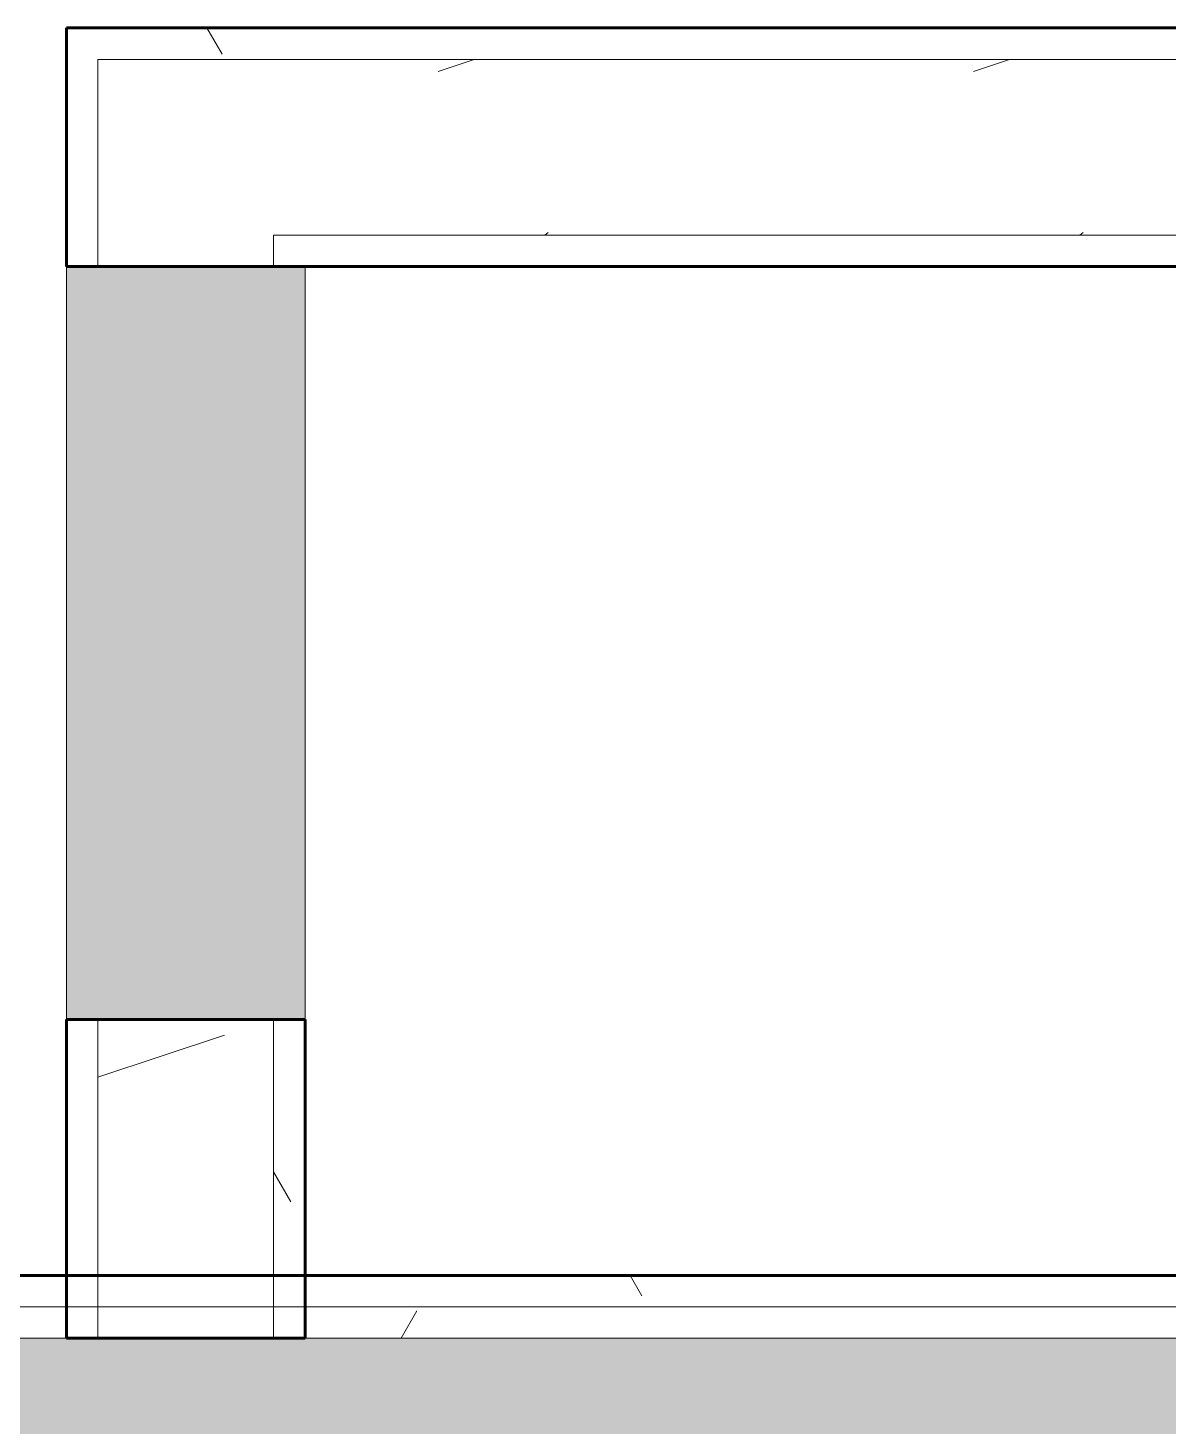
# Model space of a CAD drawing. Header units: inches. Extents: x -4169 to -1846, y 9706 to 12377.
# Drawn here: x -3524.69 to -3501.98, y 10838.19 to 10866.03 of the extents above; entities that cross this region are included whole.
import ezdxf

# ---------------------------------------------------------------- set-up
doc = ezdxf.new("R2010")
doc.units = ezdxf.units.IN
doc.header["$MEASUREMENT"] = 0
for name, color, linetype, lineweight in [('0-1', 7, 'Continuous', 5), ('A-WALL', 113, 'Continuous', 18), ('A-WALL-1', 8, 'Continuous', 5), ('A-WALL-2', 250, 'Continuous', 60), ('A-WALL-3', 10, 'Continuous', 18), ('A-WALL-PATT-1', 7, 'Continuous', 9), ('A-WALL-PATT-2', 253, 'Continuous', 9), ('A-WALL-PATT-4', 111, 'Continuous', 9), ('I-WALL-3', 2, 'Continuous', 60)]:
    doc.layers.add(name, color=color, linetype=linetype, lineweight=lineweight)
pattern_1 = [(0, (0, 0), (20.48, 5.12), [0.845, -14.515, 0.845, -14.515, -81.92]), (0, (0, 0), (20.48, 5.12), [-30.72, 0.845, -29.875, 0.845, -14.515, -35.84]), (0, (0, 0), (20.48, 5.12), [-76.8, 0.845, -9.395, 0.845, -24.755]), (120, (7.68, 2.56), (-14.67405, 15.1762003), [0.845, -14.515, 0.845, -14.515, -81.92]), (120, (7.68, 2.56), (-14.67405, 15.1762003), [-30.72, 0.845, -29.875, 0.845, -14.515, -35.84]), (120, (7.68, 2.56), (-14.67405, 15.1762003), [-76.8, 0.845, -9.395, 0.845, -24.755]), (240, (10.24, 12.8), (-5.80595, -20.2962003), [0.845, -14.515, 0.845, -14.515, -81.92]), (240, (10.24, 12.8), (-5.80595, -20.2962003), [-30.72, 0.845, -29.875, 0.845, -14.515, -35.84]), (240, (10.24, 12.8), (-5.80595, -20.2962003), [-76.8, 0.845, -9.395, 0.845, -24.755])]
pattern_2 = [(216.87, (4.265, 10.662), (31.9871619, 21.32545714), [5.331, -47.981]), (206.565, (10.662, 7.464), (-10.662476, -10.6620098), [11.921, -11.921]), (198.435, (10.662, 2.132), (-21.3244936, -10.6625869), [6.744, -26.974])]

# ---------------------------------------------------------------- blocks, each defined once
blk = doc.blocks.new('CTR - 1st Phase - Unit Layouts_rvt-1-ENLARGED RCP - 1ST FLOOR PLAN')
at = {"layer": 'A-WALL-1'}
blk.add_hatch(color=256, dxfattribs=at).paths.add_polyline_path([(-3523.924, 10846.284), (-3519.174, 10846.284), (-3519.174, 10861.284), (-3523.924, 10861.284), (-3523.924, 10852.381)], flags=0)
at = {"layer": 'A-WALL-PATT-1'}
h = blk.add_hatch(dxfattribs=at)
h.set_pattern_fill('FP_1', color=256, style=0, pattern_type=2)
h.set_pattern_definition(pattern_1)
h.paths.add_polyline_path([(-3523.924, 10865.409), (-3487.924, 10865.409), (-3487.924, 10866.034), (-3523.924, 10866.034)], flags=0)
h = blk.add_hatch(dxfattribs=at)
h.set_pattern_fill('FP_1', color=256, style=0, pattern_type=2)
h.set_pattern_definition(pattern_1)
h.paths.add_polyline_path([(-3491.788, 10861.284), (-3487.924, 10861.284), (-3487.924, 10861.909), (-3519.799, 10861.909), (-3519.799, 10861.284), (-3497.95, 10861.284)], flags=0)
h = blk.add_hatch(dxfattribs=at)
h.set_pattern_fill('FP_1', color=256, style=0, pattern_type=2)
h.set_pattern_definition(pattern_1)
h.paths.add_polyline_path([(-3519.799, 10841.189), (-3519.174, 10841.189), (-3519.174, 10846.284), (-3519.799, 10846.284), (-3519.799, 10842.327)], flags=0)
at = {"layer": 'A-WALL-PATT-2'}
h = blk.add_hatch(dxfattribs=at)
h.set_pattern_fill('FP_2', color=256, style=0, pattern_type=2)
h.set_pattern_definition(pattern_2)
h.paths.add_polyline_path([(-3497.95, 10861.909), (-3486.674, 10861.909), (-3486.674, 10865.409), (-3523.299, 10865.409), (-3523.299, 10861.909), (-3499.174, 10861.909)], flags=0)
h = blk.add_hatch(dxfattribs=at)
h.set_pattern_fill('FP_2', color=256, style=0, pattern_type=2)
h.set_pattern_definition(pattern_2)
h.paths.add_polyline_path([(-3522.609, 10841.189), (-3519.799, 10841.189), (-3519.799, 10846.284), (-3523.299, 10846.284), (-3523.299, 10841.189)], flags=0)
h.paths.add_polyline_path([(-3523.187, 10861.284), (-3519.799, 10861.284), (-3519.799, 10861.909), (-3523.299, 10861.909), (-3523.299, 10861.284)], flags=0)
at = {"layer": 'A-WALL-2'}
for p, q in [((-3523.924, 10866.034), (-3486.674, 10866.034)), ((-3523.924, 10861.284), (-3523.924, 10866.034)), ((-3486.674, 10861.284), (-3523.924, 10861.284)), ((-3523.924, 10839.939), (-3523.924, 10846.284)), ((-3523.924, 10846.284), (-3519.174, 10846.284)), ((-3519.174, 10846.284), (-3519.174, 10839.939)), ((-3519.174, 10839.939), (-3523.924, 10839.939))]:
    blk.add_line(p, q, dxfattribs=at)
at = {"layer": 'A-WALL-3'}
for p, q in [((-3486.674, 10865.409), (-3523.299, 10865.409)), ((-3523.299, 10865.409), (-3523.299, 10861.909)), ((-3523.299, 10861.909), (-3523.299, 10861.284)), ((-3486.674, 10861.909), (-3519.799, 10861.909)), ((-3519.799, 10861.909), (-3519.799, 10861.284)), ((-3523.924, 10861.284), (-3523.924, 10846.284)), ((-3519.174, 10846.284), (-3519.174, 10861.284)), ((-3523.299, 10839.939), (-3523.299, 10846.284)), ((-3519.799, 10839.939), (-3519.799, 10846.284))]:
    blk.add_line(p, q, dxfattribs=at)

msp = doc.modelspace()

# ---------------------------------------------------------------- hatches: boundary and pattern name
at = {"layer": 'A-WALL-PATT-4'}
h = msp.add_hatch(dxfattribs=at)
h.set_pattern_fill('FP_1', color=256, style=0, pattern_type=2)
h.set_pattern_definition(pattern_1)
h.paths.add_polyline_path([(-3822.724, 10840.564), (-3487.924, 10840.564), (-3487.924, 10841.189), (-3536.398, 10841.189), (-3536.398, 10840.931), (-3556.35, 10840.931), (-3556.35, 10841.189), (-3822.724, 10841.189)], flags=0)
h = msp.add_hatch(dxfattribs=at)
h.set_pattern_fill('FP_1', color=256, style=0, pattern_type=2)
h.set_pattern_definition(pattern_1)
h.paths.add_polyline_path([(-3675.924, 10839.939), (-3487.299, 10839.939), (-3487.299, 10840.564), (-3822.724, 10840.564), (-3822.724, 10839.939), (-3753.924, 10839.939)], flags=0)
h = msp.add_hatch(dxfattribs=at)
h.set_pattern_fill('FP_12', color=256, style=0, pattern_type=2)
h.set_pattern_definition([(161.57, (0.32, 0.32), (-2.560496185, -0.000537386), [0, -18.214, 2.022, 0]), (18.43, (-0.32, 0.32), (-2.560496185, 0.000537386), [0, -18.214, 2.022, 0]), (108.43, (0.32, 0.32), (1.27922091, -6.400876726), [6.07, -14.166]), (71.57, (-0.32, 0.32), (1.27922091, 6.400876726), [6.07, -14.166])])
h.paths.add_polyline_path([(-3531.716, 10836.439), (-3486.674, 10836.439), (-3486.674, 10839.939), (-3822.724, 10839.939), (-3822.724, 10836.439), (-3558.059, 10836.439)], flags=0)

# ---------------------------------------------------------------- linework, layer by layer
at = {"layer": 'A-WALL'}
for p, q in [((-3822.724, 10840.564), (-3487.299, 10840.564)), ((-3822.724, 10839.939), (-3486.674, 10839.939))]:
    msp.add_line(p, q, dxfattribs=at)
at = {"layer": 'I-WALL-3'}
msp.add_line((-3536.398, 10841.189), (-3487.924, 10841.189), dxfattribs=at)

# ---------------------------------------------------------------- block references
at = {"layer": '0-1'}
msp.add_blockref('CTR - 1st Phase - Unit Layouts_rvt-1-ENLARGED RCP - 1ST FLOOR PLAN', (0, 0), dxfattribs=at)

doc.saveas('drawing.dxf')
